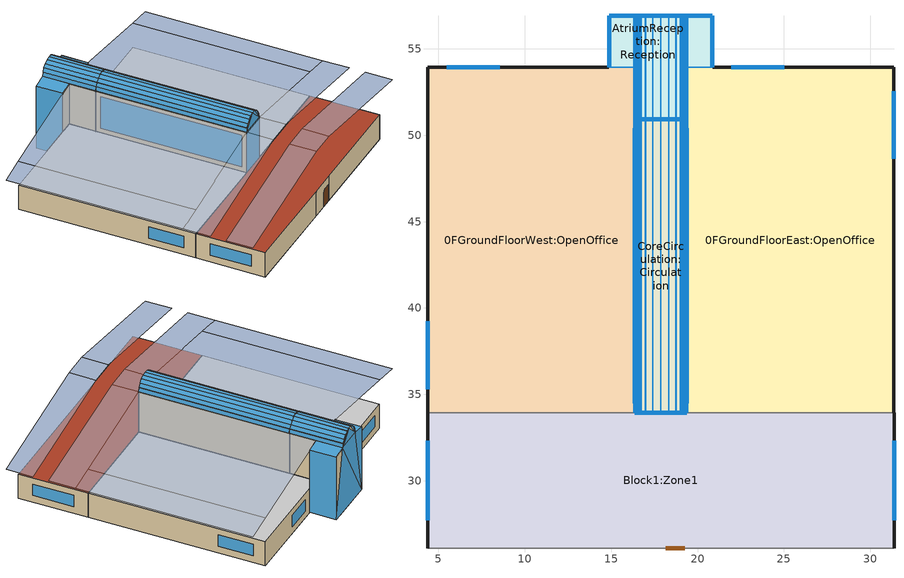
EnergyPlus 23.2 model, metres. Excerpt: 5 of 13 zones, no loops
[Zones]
0FGroundFloorEast:OpenOffice
 floor ground (Project ground floor): 19.37,53.92 31.36,53.92 31.36,33.93 19.37,33.93 z0
 wall outside (Project wall): 31.36,33.93 31.36,53.92 20.87,53.92 z0:3
 wall to AtriumReception:Reception (Project partition): 20.87,53.92 19.37,53.92 19.37,50.93 z0:3
 wall to CoreCirculation:Circulation (Project partition): 19.37,50.93 19.37,33.93 z0:3
 wall to Block1:Zone1 (Project partition): 19.37,33.93 31.36,33.93 z0:3
 window inside x2 (Project internal glazing - 1002): 19.37,50.39 19.37,43.47 z0.54:2.46
 window x3 (Project external glazing - 1001): 31.36,48.63 31.36,52.55 z0.84:2.26
 window x2 (Project external glazing - 1001): 25.03,53.92 21.96,53.92 z0.84:2.26
 door inside (Project internal door): 19.37,42.93 19.37,41.93 z0:2
 ceiling to 1FFirstFloorEast:OpenOffice (Project internal floor_Rev): 19.37,33.94 31.36,33.94 31.36,53.92 19.37,53.92 z3
AtriumReception:Reception
 floor ground (Project ground floor): 19.37,56.92 20.86,56.92 20.86,53.93 19.37,53.93 z0; 16.37,53.93 19.37,53.93 19.37,50.93 16.37,50.93 z0; 14.88,56.92 19.37,56.92 19.37,53.93 14.88,53.93 z0
 wall outside (Project wall): 20.86,53.93 20.86,56.92 / 14.88,56.92 14.88,53.93 z0:7.75; 20.86,56.92,0 14.88,56.92,0 14.88,56.92,7.75 16.37,56.92,8 19.37,56.92,8 20.86,56.92,7.75; 19.36,56.92,8 16.38,56.92,8 16.46,56.92,8.49 16.66,56.92,8.88 16.99,56.92,9.21 17.41,56.92,9.43 17.87,56.92,9.5 18.33,56.92,9.43 18.75,56.92,9.21 19.08,56.92,8.88 19.28,56.92,8.49; 16.38,56.92,8 16.38,50.92,8 16.45,50.92,8.46 16.45,56.92,8.46; 16.45,56.92,8.46 16.45,50.92,8.46 16.46,50.92,8.49 16.46,56.92,8.49; 19.36,50.92,8 19.36,56.92,8 19.29,56.92,8.46 19.29,50.92,8.46; 19.29,50.92,8.46 19.29,56.92,8.46 19.28,56.92,8.49 19.28,50.92,8.49
 wall to 1FFirstFloorEast:OpenOffice (Project partition_Rev): 19.37,50.93 19.37,53.92 z3:8; 19.37,53.92,3 20.87,53.92,3 20.87,53.92,7.75 19.37,53.92,8
 wall to 1FFirstFloorWest:OpenOffice (Project partition_Rev): 16.37,53.92 16.37,50.93 z3:8; 14.87,53.92,3 16.37,53.92,3 16.37,53.92,8 14.87,53.92,7.75
 wall to 0FGroundFloorWest:OpenOffice (Project partition_Rev): 14.87,53.92 16.37,53.92 16.37,50.93 z0:3
 wall to CoreCirculation:Circulation (Project partition_Rev): 16.37,50.93 19.37,50.93 z0:8
 wall to CoreCirculation:Circulation (Project partition): 16.38,50.92,8 19.36,50.92,8 19.28,50.92,8.49 19.08,50.92,8.88 18.75,50.92,9.21 18.33,50.92,9.43 17.87,50.92,9.5 17.41,50.92,9.43 16.99,50.92,9.21 16.66,50.92,8.88 16.46,50.92,8.49
 window inside x2 (Project internal glazing - 1002): 16.39,50.92,8.01 17.87,50.92,9.5 17.41,50.92,9.42; 16.39,50.92,8.01 17.41,50.92,9.42 16.99,50.92,9.21; 16.39,50.92,8.01 16.98,50.92,9.2 16.46,50.92,8.49
 window inside (Project internal glazing - 1002): 16.39,50.92,8 19.36,50.92,8 17.87,50.92,9.5
 window (Project external glazing - 1001): 20.86,53.94 20.86,56.92 / 14.88,56.92 14.88,53.94 z0:7.75; 20.86,56.92,0 14.89,56.92,0 19.37,56.92,8; 14.89,56.92,0.01 16.37,56.92,8 19.37,56.92,8; 19.36,56.92,8 16.39,56.92,8 17.87,56.92,9.5; 16.38,56.92,8 16.38,50.93,8 16.45,50.93,8.46 16.45,56.92,8.46; 19.36,50.93,8 19.36,56.92,8 19.29,56.92,8.46 19.29,50.93,8.46
 window x2 (Project external glazing - 1001): 14.88,56.92,0.01 14.88,56.92,7.75 16.37,56.92,8; 16.39,56.92,8.01 16.99,56.92,9.21 17.41,56.92,9.42; 16.39,56.92,8.01 16.46,56.92,8.49 16.98,56.92,9.2; 19.35,56.92,8.01 17.87,56.92,9.5 18.33,56.92,9.42
 window (Project roof glazing - 1003): 16.46,56.92,8.5 16.46,50.93,8.5 16.66,50.93,8.88 16.66,56.92,8.88; 19.28,50.93,8.5 19.28,56.92,8.5 19.09,56.92,8.88 19.09,50.93,8.88
 door inside (Project internal door_Rev): 18.17,50.93 19.26,50.93 z0:2
 roof outside (Project pitched roof): 20.86,53.93,7.75 20.86,56.92,7.75 19.37,56.92,8 19.37,53.93,8; 14.88,56.92,7.75 14.88,53.93,7.75 16.37,53.93,8 16.37,56.92,8; 17.41,56.92,9.43 17.41,50.92,9.43 17.87,50.92,9.5 17.87,56.92,9.5; 16.99,56.92,9.21 16.99,50.92,9.21 17.41,50.92,9.43 17.41,56.92,9.43; 16.66,56.92,8.88 16.66,50.92,8.88 16.99,50.92,9.21 16.99,56.92,9.21; 16.46,56.92,8.49 16.46,50.92,8.49 16.66,50.92,8.88 16.66,56.92,8.88; 19.28,50.92,8.49 19.28,56.92,8.49 19.08,56.92,8.88 19.08,50.92,8.88; 19.08,50.92,8.88 19.08,56.92,8.88 18.75,56.92,9.21 18.75,50.92,9.21; 18.75,50.92,9.21 18.75,56.92,9.21 18.33,56.92,9.43 18.33,50.92,9.43; 18.33,50.92,9.43 18.33,56.92,9.43 17.87,56.92,9.5 17.87,50.92,9.5
 skylight (Project roof glazing - 1003): 20.86,53.94,7.75 20.86,56.92,7.75 19.37,56.92,8 19.37,53.94,8; 14.88,56.92,7.75 14.88,53.94,7.75 16.37,53.94,8 16.37,56.92,8; 17.41,56.92,9.43 17.41,50.93,9.43 17.87,50.93,9.5 17.87,56.92,9.5; 16.99,56.92,9.21 16.99,50.93,9.21 17.41,50.93,9.43 17.41,56.92,9.43; 16.66,56.92,8.88 16.66,50.93,8.88 16.99,50.93,9.21 16.99,56.92,9.21; 19.08,50.93,8.88 19.08,56.92,8.88 18.76,56.92,9.21 18.76,50.93,9.21; 18.75,50.93,9.21 18.75,56.92,9.21 18.34,56.92,9.43 18.34,50.93,9.43; 18.33,50.93,9.43 18.33,56.92,9.43 17.87,56.92,9.5 17.87,50.93,9.5
CoreCirculation:Circulation
 floor ground (Project ground floor): 16.37,50.93 19.37,50.93 19.37,33.94 16.37,33.94 z0
 wall outside (Project wall): 16.37,33.94 19.37,33.94 z3:8; 16.38,33.94,8 19.36,33.94,8 19.28,33.94,8.49 19.08,33.94,8.88 18.75,33.94,9.21 18.33,33.94,9.43 17.87,33.94,9.5 17.41,33.94,9.43 16.99,33.94,9.21 16.66,33.94,8.88 16.46,33.94,8.49; 19.36,33.94,8 19.36,50.92,8 19.29,50.92,8.46 19.29,33.94,8.46; 19.29,33.94,8.46 19.29,50.92,8.46 19.28,50.92,8.49 19.28,33.94,8.49; 16.38,50.92,8 16.38,33.94,8 16.45,33.94,8.46 16.45,50.92,8.46; 16.45,50.92,8.46 16.45,33.94,8.46 16.46,33.94,8.49 16.46,50.92,8.49
 wall to 1FFirstFloorEast:OpenOffice (Project partition_Rev): 19.37,33.94 19.37,50.93 z3:8
 wall to 1FFirstFloorWest:OpenOffice (Project partition_Rev): 16.37,50.93 16.37,33.94 z3:8
 wall to 0FGroundFloorWest:OpenOffice (Project partition_Rev): 16.37,50.93 16.37,33.93 z0:3
 wall to Block1:Zone1 (Project partition): 16.37,33.94 19.37,33.94 z0:3
 window inside (Project internal glazing - 1002): 19.37,34.48 19.37,50.4 / 16.37,50.4 16.37,34.48 z3.54:7.46
 window inside x2 (Project internal glazing - 1002): 16.37,50.39 16.37,43.47 z0.54:2.46
 window (Project external glazing - 1001): 16.37,33.94 19.37,33.94 z3:8; 16.39,33.94,8 19.36,33.94,8 17.87,33.94,9.5; 19.36,33.95,8 19.36,50.92,8 19.29,50.92,8.46 19.29,33.95,8.46; 16.38,50.92,8 16.38,33.95,8 16.45,33.95,8.46 16.45,50.92,8.46
 window x2 (Project external glazing - 1001): 19.35,33.94,8.01 18.33,33.94,9.42 17.87,33.94,9.5; 19.35,33.94,8.01 18.75,33.94,9.21 18.34,33.94,9.42; 19.36,33.94,8.01 19.28,33.94,8.49 18.76,33.94,9.2
 window (Project roof glazing - 1003): 19.28,33.95,8.5 19.28,50.92,8.5 19.09,50.92,8.88 19.09,33.95,8.88; 16.46,50.92,8.5 16.46,33.95,8.5 16.66,33.95,8.88 16.66,50.92,8.88
 door inside (Project internal door_Rev): 16.37,42.93 16.37,41.93 z0.05:2.05
 door inside (Project internal door): 16.48,33.94 17.57,33.94 z0:2
 roof outside (Project pitched roof): 18.75,33.94,9.21 18.75,50.92,9.21 18.33,50.92,9.43 18.33,33.94,9.43; 18.33,33.94,9.43 18.33,50.92,9.43 17.87,50.92,9.5 17.87,33.94,9.5; 19.08,33.94,8.88 19.08,50.92,8.88 18.75,50.92,9.21 18.75,33.94,9.21; 19.28,33.94,8.49 19.28,50.92,8.49 19.08,50.92,8.88 19.08,33.94,8.88; 16.46,50.92,8.49 16.46,33.94,8.49 16.66,33.94,8.88 16.66,50.92,8.88; 16.66,50.92,8.88 16.66,33.94,8.88 16.99,33.94,9.21 16.99,50.92,9.21; 16.99,50.92,9.21 16.99,33.94,9.21 17.41,33.94,9.43 17.41,50.92,9.43; 17.41,50.92,9.43 17.41,33.94,9.43 17.87,33.94,9.5 17.87,50.92,9.5
 skylight (Project roof glazing - 1003): 18.75,33.95,9.21 18.75,50.92,9.21 18.34,50.92,9.43 18.34,33.95,9.43; 18.33,33.95,9.43 18.33,50.92,9.43 17.87,50.92,9.5 17.87,33.95,9.5; 19.08,33.95,8.88 19.08,50.92,8.88 18.76,50.92,9.21 18.76,33.95,9.21; 16.66,50.92,8.88 16.66,33.95,8.88 16.99,33.95,9.21 16.99,50.92,9.21; 16.99,50.92,9.21 16.99,33.95,9.21 17.41,33.95,9.43 17.41,50.92,9.43; 17.41,50.92,9.43 17.41,33.95,9.43 17.87,33.95,9.5 17.87,50.92,9.5
0FGroundFloorWest:OpenOffice
 floor ground (Project ground floor): 4.38,53.92 16.37,53.92 16.37,33.93 4.38,33.93 z0
 wall outside (Project wall): 14.87,53.92 4.38,53.92 4.38,33.93 z0:3
 wall to Block1:Zone1 (Project partition): 4.38,33.93 16.37,33.93 z0:3
 window x3 (Project external glazing - 1001): 4.38,39.23 4.38,35.31 z0.84:2.26
 window x2 (Project external glazing - 1001): 8.54,53.92 5.47,53.92 z0.84:2.26
 ceiling to 1FFirstFloorWest:OpenOffice (Project internal floor_Rev): 4.38,33.94 16.37,33.94 16.37,53.92 4.38,53.92 z3
Block1:Zone1
 floor ground (Project ground floor): 4.37,33.93 31.37,33.93 31.37,26.09 4.37,26.09 z0
 wall outside (Project wall): 4.37,33.93 4.37,26.09 / 31.37,26.09 31.37,33.93 z0:3
 wall to 0FGroundFloorWest1:OpenOffice (Project partition_Rev): 19.37,26.09 31.36,26.09 z0:3
 wall to 0FGroundFloorEast1:OpenOffice (Project partition_Rev): 4.38,26.09 16.37,26.09 z0:3
 wall to CoreCirculation1:Circulation (Project partition_Rev): 16.37,26.09 19.37,26.09 z0:3
 window (Project external glazing - 1001): 4.37,32.32 4.37,27.7 / 31.37,27.7 31.37,32.32 z0.84:2.26
 door inside (Project internal door_Rev): 18.17,26.09 19.26,26.09 z0:2
 roof outside (Project flat roof): 31.37,33.93 4.37,33.93 4.37,26.09 31.37,26.09 z3
shading: 34.33,33.93,5.51 34.33,53.93,5.51 31.37,53.93,6 31.37,33.93,6; 19.37,33.93,8 19.37,30.93,8 34.33,30.93,5.51 34.33,33.93,5.51; 19.37,33.93 16.37,33.93 16.37,30.93 19.37,30.93 z8; 1.41,53.93,5.51 1.41,33.93,5.51 4.37,33.93,6 4.37,53.93,6; 1.41,33.93,5.51 1.41,30.93,5.51 16.37,30.93,8 16.37,33.93,8; 16.37,26.09,8 16.37,29.09,8 1.41,29.09,5.51 1.41,26.09,5.51; 19.37,29.09 16.37,29.09 16.37,26.09 19.37,26.09 z8; 34.33,26.09,5.51 34.33,29.09,5.51 19.37,29.09,8 19.37,26.09,8; 19.37,53.93,8 19.37,33.93,8 31.37,33.93,6 31.37,53.93,6; 4.37,53.93,6 4.37,33.93,6 16.37,33.93,8 16.37,53.93,8
[Site:Location]
Site (01-01:31-12)  (01-01:31-12): Latitude {deg}=1.37; Longitude {deg}=103.98; Time Zone {hr}=7; Elevation {m}=16
[Site:GroundTemperature:BuildingSurface]
14, 14, 14, 14, 14, 14, 14, 14, 14, 14, 14, 14
[Site:GroundTemperature:Deep]
14, 14, 14, 14, 14, 14, 14, 14, 14, 14, 14, 14
[Site:GroundTemperature:Shallow]
14, 14, 14, 14, 14, 14, 14, 14, 14, 14, 14, 14
[Site:GroundTemperature:FCfactorMethod]
27.55, 28.03, 28.32, 28.42, 28.26, 27.88, 27.4, 26.92, 26.59, 26.51, 26.68, 27.05
[Site:GroundReflectance]
0.2, 0.2, 0.2, 0.2, 0.2, 0.2, 0.2, 0.2, 0.2, 0.2, 0.2, 0.2
[Site:GroundReflectance:SnowModifier]
1, 1
[SizingPeriod:DesignDay] Day of Month=15; Humidity Condition Type=WetBulb; Barometric Pressure {Pa}=101132.9; Wind Direction {deg}=0; Rain Indicator=No; Snow Indicator=No; Daylight Saving Time Indicator=No
Name | Month | Day Type | Maximum Dry-Bulb Temperature {C} | Daily Dry-Bulb Temperature Range {deltaC} | Wetbulb or DewPoint at Maximum Dry-Bulb {C} | Wind Speed {m/s} | Solar Model Indicator | Sky Clearness
Summer Design Day in Site (01-01:31-12) Jul | 7 | SummerDesignDay | 33.2 | 5.8 | 26.4 | 0 | ASHRAEClearSky | 0.98
Winter Design Day in Site (01-01:31-12) | 1 | WinterDesignDay | 23.1 | 0 | 23.1 | 8.2 |  | 0
[Building]
Building: North Axis {deg}=0; Terrain=Suburbs; Loads Convergence Tolerance Value {W}=.04; Temperature Convergence Tolerance Value {deltaC}=.4; Solar Distribution=FullExterior; Maximum Number of Warmup Days=25; Minimum Number of Warmup Days=6
[Site:WaterMainsTemperature]
Calculation Method=Correlation; Annual Average Outdoor Air Temperature {C}=10; Maximum Difference In Monthly Average Outdoor Air Temperatures {deltaC}=20
[Material:NoMass] Roughness=Rough; Thermal Absorptance=0.9; Solar Absorptance=0.7; Visible Absorptance=0.7
Name | Thermal Resistance {m2-K/W}
3_RVAL_2; 4_RVAL_2 | .15
13_RVAL_3 | .18
[Construction]
Project internal floor_Rev: Cast Concrete (Dense)_.01, Cast Concrete (Dense)_.05
Project partition: Gypsum Plasterboard_.025, 3_RVAL_2, Gypsum Plasterboard_.025
Project partition_Rev: Gypsum Plasterboard_.025, 4_RVAL_2, Gypsum Plasterboard_.025
Project wall: Brickwork Outer_.1, XPS Extruded Polystyrene  - CO2 Blowing_.0795, Concrete Block (Medium)_.1, Gypsum Plastering_.013
Project pitched roof: Clay Tile (roofing)_.025, MW Stone Wool (rolls)_.2423, Roofing Felt_.005
Project ground floor: Urea Formaldehyde Foam_.1327, Cast Concrete_.1, Floor/Roof Screed_.07, Timber Flooring_.013
Project internal door; Project internal door_Rev: Painted Oak_.035
Project flat roof: Asphalt 1_.01, MW Glass Wool (rolls)_.1445, 13_RVAL_3, Plasterboard_.013
Project external glazing - 1001: 38, 1002, 2
Project internal glazing - 1002; Project roof glazing - 1003: 2, 1001, 2, 1001, 2
[WindowMaterial:Gas] Gas Type=Air
Name | Thickness {m}
1001 | .006
1002 | .013
[WindowMaterial:Glazing] Optical Data Type=SpectralAverage; Thickness {m}=.003; Infrared Transmittance at Normal Incidence=0; Front Side Infrared Hemispherical Emissivity=.84; Conductivity {W/m-K}=.9; Dirt Correction Factor for Solar and Visible Transmittance=1
Name | Solar Transmittance at Normal Incidence | Front Side Solar Reflectance at Normal Incidence | Back Side Solar Reflectance at Normal Incidence | Visible Transmittance at Normal Incidence | Front Side Visible Reflectance at Normal Incidence | Back Side Visible Reflectance at Normal Incidence | Back Side Infrared Hemispherical Emissivity
2 | .837 | .075 | .075 | .898 | .081 | .081 | .84
38 | .74 | .09 | .1 | .82 | .11 | .12 | .2
[Material] Roughness=Rough; Thermal Absorptance=0.9
Name | Thickness {m} | Conductivity {W/m-K} | Density {kg/m3} | Specific Heat {J/kg-K} | Solar Absorptance | Visible Absorptance
Cast Concrete (Dense)_.05 | .05 | 1.4 | 2100 | 840 | 0.6 | 0.6
Cast Concrete (Dense)_.01 | .01 | 1.4 | 2100 | 840 | 0.6 | 0.6
Gypsum Plasterboard_.025 | .025 | 0.25 | 900 | 1000 | 0.5 | 0.5
Brickwork Outer_.1 | .1 | 0.84 | 1700 | 800 | 0.7 | 0.7
XPS Extruded Polystyrene  - CO2 Blowing_.0795 | .0795 | 0.034 | 35 | 1400 | 0.6 | 0.6
Concrete Block (Medium)_.1 | .1 | 0.51 | 1400 | 1000 | 0.6 | 0.6
Gypsum Plastering_.013 | .013 | 0.4 | 1000 | 1000 | 0.5 | 0.5
Clay Tile (roofing)_.025 | .025 | 1 | 2000 | 800 | 0.7 | 0.7
MW Stone Wool (rolls)_.2423 | .2423 | 0.04 | 30 | 840 | 0.6 | 0.6
Roofing Felt_.005 | .005 | 0.19 | 960 | 837 | 0.8 | 0.8
Urea Formaldehyde Foam_.1327 | .1327 | 0.04 | 10 | 1400 | 0.6 | 0.6
Cast Concrete_.1 | .1 | 1.13 | 2000 | 1000 | 0.6 | 0.6
Floor/Roof Screed_.07 | .07 | 0.41 | 1200 | 840 | 0.73 | 0.73
Timber Flooring_.013 | .013 | 0.14 | 650 | 1200 | 0.78 | 0.78
Painted Oak_.035 | .035 | 0.19 | 700 | 2390 | 0.5 | 0.5
Asphalt 1_.01 | .01 | 0.7 | 2100 | 1000 | 0.85 | 0.9
MW Glass Wool (rolls)_.1445 | .1445 | 0.04 | 12 | 840 | 0.6 | 0.6
Plasterboard_.013 | .013 | 0.25 | 2800 | 896 | 0.5 | 0.5
[Zone] Type=1; Multiplier=1; Zone Inside Convection Algorithm=TARP; Part of Total Floor Area=Yes
Name | Volume {m3} | Floor Area {m2}
0FGroundFloorWest:OpenOffice; 0FGroundFloorEast:OpenOffice | 719.0852 | 239.6951
CoreCirculation:Circulation | 466.7148 | 50.9812
AtriumReception:Reception | 234.7355 | 26.8802
Block1:Zone1 | 635.0192 | 211.6731
[PEOPLE] Number of People Calculation Method=People/Area; Fraction Radiant=.3; Sensible Heat Fraction=AutoCalculate; Carbon Dioxide Generation Rate {m3/s-W}=3.82e-08; Enable ASHRAE 55 Comfort Warnings=No; Mean Radiant Temperature Calculation Type=ZoneAveraged; Work Efficiency Schedule=Work efficiency; Clothing Insulation Calculation Method=ClothingInsulationSchedule; Air Velocity Schedule=Default Air Velocity for Comfort Calculations
Name | Zone or ZoneList or Space or SpaceList | Number of People Schedule | People per Floor Area {person/m2} | Activity Level Schedule | Clothing Insulation Schedule
People 0FGroundFloorWest:OpenOffice | 0FGroundFloorWest:OpenOffice | Office_OpenOff_Occ | .111 | Activity Schedule 24388 | Clothing Schedule 24388
People 0FGroundFloorEast:OpenOffice | 0FGroundFloorEast:OpenOffice | Office_OpenOff_Occ | .111 | Activity Schedule 24404 | Clothing Schedule 24404
People CoreCirculation:Circulation | CoreCirculation:Circulation | Office_Circulation_Occ | .11 | Activity Schedule 24420 | Clothing Schedule 24420
People AtriumReception:Reception | AtriumReception:Reception | Office_Reception_Occ | .11 | Activity Schedule 24436 | Clothing Schedule 24436
People Block1:Zone1 | Block1:Zone1 | Office_OpenOff_Occ | .111 | Activity Schedule 27583 | Clothing Schedule 27583
[Lights] Design Level Calculation Method=Watts/Area; Return Air Fraction=0; Fraction Radiant=.42; Fraction Visible=.18; Fraction Replaceable=1
Name | Zone or ZoneList or Space or SpaceList | Schedule | Watts per Zone Floor Area {W/m2}
0FGroundFloorWest:OpenOffice General lighting | 0FGroundFloorWest:OpenOffice | Office_OpenOff_Light | 20
0FGroundFloorEast:OpenOffice General lighting | 0FGroundFloorEast:OpenOffice | Office_CellOff_Light | 20
CoreCirculation:Circulation General lighting | CoreCirculation:Circulation | Office_Circulation_Light | 5
AtriumReception:Reception General lighting | AtriumReception:Reception | Office_Reception_Light | 10
Block1:Zone1 General lighting | Block1:Zone1 | Office_OpenOff_Light | 20
[OtherEquipment] Fuel Type=Electricity; Design Level Calculation Method=Watts/Area; Fraction Latent=0; Fraction Radiant=.2; Fraction Lost=0; Carbon Dioxide Generation Rate {m3/s-W}=0
Name | Zone or ZoneList or Space or SpaceList | Schedule | Power per Zone Floor Area {W/m2}
0FGroundFloorWest:OpenOffice Equipment gain | 0FGroundFloorWest:OpenOffice | Office_OpenOff_Equip | 11.77
0FGroundFloorEast:OpenOffice Equipment gain | 0FGroundFloorEast:OpenOffice | Office_OpenOff_Equip | 11.77
CoreCirculation:Circulation Equipment gain | CoreCirculation:Circulation | Office_Circulation_Equip | 2
AtriumReception:Reception Equipment gain | AtriumReception:Reception | Office_Reception_Equip | 5
Block1:Zone1 Equipment gain | Block1:Zone1 | Office_OpenOff_Equip | 11.77
[ZoneInfiltration:DesignFlowRate] Schedule=On 24/7; Design Flow Rate Calculation Method=Flow/zone; Constant Term Coefficient=1; Temperature Term Coefficient=0; Velocity Term Coefficient=0; Velocity Squared Term Coefficient=0
Name | Zone or ZoneList or Space or SpaceList | Design Flow Rate {m3/s}
0FGroundFloorWest:OpenOffice Infiltration | 0FGroundFloorWest:OpenOffice | .139822
0FGroundFloorEast:OpenOffice Infiltration | 0FGroundFloorEast:OpenOffice | .139822
CoreCirculation:Circulation Infiltration | CoreCirculation:Circulation | .09075
AtriumReception:Reception Infiltration | AtriumReception:Reception | .045643
Block1:Zone1 Infiltration | Block1:Zone1 | .123476
[Schedule:Compact]
Work efficiency: Through: 12/31, For: AllDays, Until: 24:00, 0
On 24/7: Through: 12/31, For: AllDays, Until: 24:00, 1
Office_CellOff_Light; Office_Circulation_Light; Office_OpenOff_Light: Through: 31 Dec, For: Weekdays SummerDesignDay, Until: 07:00, 0, Until: 19:00, 1, Until: 24:00, 0, For: Weekends, Until: 24:00, 0, For: Holidays, Until: 24:00, 0, For: WinterDesignDay AllOtherDays, Until: 24:00, 0
Office_Circulation_Occ: Through: 31 Dec, For: Weekdays SummerDesignDay, Until: 07:00, 0, Until: 09:00, 0.1, Until: 17:00, 0.25, Until: 19:00, 0.1, Until: 24:00, 0, For: Weekends, Until: 24:00, 0, For: Holidays, Until: 24:00, 0, For: WinterDesignDay AllOtherDays, Until: 24:00, 0
Office_Circulation_Equip: Through: 31 Dec, For: Weekdays SummerDesignDay, Until: 07:00, 0.05, Until: 19:00, 1, Until: 24:00, 0.05, For: Weekends, Until: 24:00, 0.05, For: Holidays, Until: 24:00, 0.05, For: WinterDesignDay AllOtherDays, Until: 24:00, 0
Office_Reception_Occ: Through: 31 Dec, For: Weekdays SummerDesignDay, Until: 07:00, 0, Until: 08:00, 0.25, Until: 09:00, 0.5, Until: 12:00, 1, Until: 14:00, 0.75, Until: 17:00, 1, Until: 24:00, 0, For: Weekends, Until: 24:00, 0, For: Holidays, Until: 24:00, 0, For: WinterDesignDay AllOtherDays, Until: 24:00, 0
Office_Reception_Equip: Through: 31 Dec, For: Weekdays SummerDesignDay, Until: 07:00, 0.05, Until: 17:00, 1, Until: 24:00, 0.05, For: Weekends, Until: 24:00, 0.05, For: Holidays, Until: 24:00, 0.05, For: WinterDesignDay AllOtherDays, Until: 24:00, 0
Office_Reception_Light: Through: 31 Dec, For: Weekdays SummerDesignDay, Until: 07:00, 0, Until: 17:00, 1, Until: 24:00, 0, For: Weekends, Until: 24:00, 0, For: Holidays, Until: 24:00, 0, For: WinterDesignDay AllOtherDays, Until: 24:00, 0
Office_OpenOff_Occ: Through: 31 Dec, For: Weekdays SummerDesignDay, Until: 07:00, 0, Until: 08:00, 0.25, Until: 09:00, 0.5, Until: 12:00, 1, Until: 14:00, 0.75, Until: 17:00, 1, Until: 18:00, 0.5, Until: 19:00, 0.25, Until: 24:00, 0, For: Weekends, Until: 24:00, 0, For: Holidays, Until: 24:00, 0, For: WinterDesignDay AllOtherDays, Until: 24:00, 0
Office_OpenOff_Equip: Through: 31 Dec, For: Weekdays SummerDesignDay, Until: 07:00, 0.05394, Until: 20:00, 1, Until: 24:00, 0.05394, For: Weekends, Until: 24:00, 0.05394, For: Holidays, Until: 24:00, 0.05394, For: WinterDesignDay AllOtherDays, Until: 24:00, 0
Default Air Velocity for Comfort Calculations: Through: 12/31, For: AllDays, Until: 24:00, 0.137
Activity Schedule 24388; Activity Schedule 24404; Activity Schedule 27583: Through: 12/31, For: AllDays, Until: 24:00, 110.7
Clothing Schedule 24388; Clothing Schedule 24404; Clothing Schedule 24420; Clothing Schedule 24436; Clothing Schedule 27583: Through: 4/1, For: AllDays, Until: 24:00, 1, Through: 9/30, For: AllDays, Until: 24:00, .5, Through: 12/31, For: AllDays, Until: 24:00, 1
Activity Schedule 24420; Activity Schedule 24436: Through: 12/31, For: AllDays, Until: 24:00, 126
